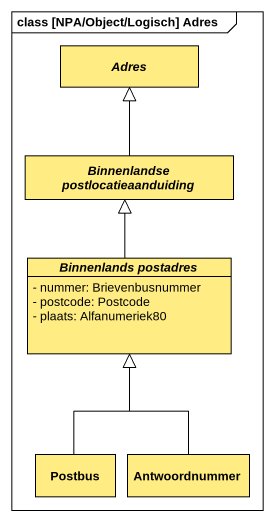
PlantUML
@startuml
mainframe class [NPA/Object/Logisch] Adres
hide circle
hide empty members
skinparam classAttributeIconSize 0
abstract class Adres #FFED83
abstract class "Binnenlandse postlocatieaanduiding" as Binnenlandse #FFED83
abstract class "Binnenlands postadres" as Binnenlands_postadres #FFED83 {
  - nummer: Brievenbusnummer
  - postcode: Postcode
  - plaats: Alfanumeriek80
}
class Postbus #FFED83
class Antwoordnummer #FFED83
Binnenlandse -up-|> Adres
Binnenlands_postadres -up-|> Binnenlandse
Postbus -up-|> Binnenlands_postadres
Antwoordnummer -up-|> Binnenlands_postadres
@enduml
